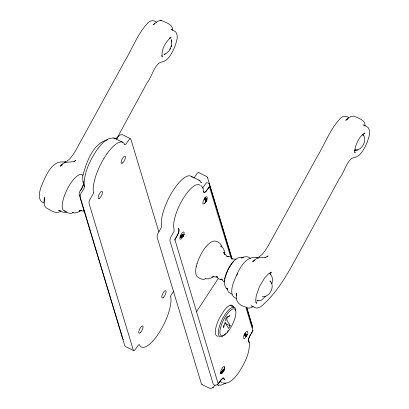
<?xml version="1.0" encoding="UTF-8"?>
<svg xmlns="http://www.w3.org/2000/svg" width="409" height="409" viewBox="0 0 409 409"><rect width="100%" height="100%" fill="white"/><g stroke="black" fill="none" stroke-linecap="round" stroke-linejoin="round"><path stroke-width="0.61" d="M204.73 203.232C205.896 202.455 205.451 200.098 204.715 198.999L204.658 197.982L205.732 197.736C206.479 198.835 206.913 201.202 205.747 201.974L205.732 197.736M252.864 330.472L252.798 330.84A1.938 0.644 -63.6 0 1 252.619 331.367L249.592 336.31A4.208 1.401 -63.6 0 0 249.255 337.036A4.376 1.457 -63.6 0 0 248.984 337.722A4.545 1.513 -63.6 0 0 248.519 340.232L248.969 342.466C247.363 338.105 251.203 334.173 252.859 330.472L245.697 306.719M224.715 254.326C224.694 251.279 223.774 247.261 220.62 246.049L221.443 246.545M224.745 279.976L224.669 281.607M223.713 325.344L223.703 327.604L224.751 322.946M79.055 193.217L101.197 267.057M221.995 372.988L221.146 373.371L224.74 368.126C224.73 370.201 223.012 372.497 221.146 373.371L220.395 372.722C222.568 371.939 224.505 369.48 224.551 367.205L224.137 367.267M206.182 201.709L205.747 201.974L206.121 198.36M245.216 333.775L247.511 334.741L245.216 333.775L244.193 334.301L244.388 335.477L246.693 336.464L244.388 335.477L245.114 335.82M206.192 201.289L205.747 201.974L206.182 198.518M205.747 201.974L206.187 198.876M83.155 174.536C81.728 176.939 84.392 188.13 83.012 181.294M196.223 266.632C195.579 269.863 194.981 273.718 197.041 276.596C199.52 278.278 202.665 280.559 205.655 278.672M224.924 278.907L225.103 277.844M83.175 174.398C86.846 161.478 92.986 143.559 107.506 139.806M84.372 186.172C84.791 190.446 78.339 193.702 80.297 198.375L124.725 345.523L125.594 346.592L133.268 350.406M224.229 368.555L224.551 367.205L224.572 368.023M197.041 263.59C200.037 255.359 204.071 246.376 211.836 241.668C215.727 239.572 221.3 242.828 221.852 247.092M79.903 195.937L79.98 195.65M271.806 283.749C273.289 280.104 272.455 276.203 269.879 273.355L270.415 274.337M196.187 266.77L197.066 263.488M225.262 277.251L227.516 270.942M79.53 192.184L79.433 192.716M206.821 200.594L207.286 198.616M80.578 190.614L82.306 187.521L83.538 184.05M183.779 234.935L183.922 234.582L180.211 235.732L180.497 236.883L183.334 236.607L183.074 235.119L183.922 234.582L184.04 234.868L181.836 235.308M82.531 187.143L83.155 185.773A5 1.667 -63.6 0 0 83.267 185.461M227.736 270.431L228.764 268.442M117.071 138.099L147.128 82.695C152.071 77.056 154.689 62.659 162.353 61.856C168.856 60.2 171.923 52.838 174.582 47.326C176.018 42.654 178.963 36.79 175.901 32.158C175.047 31.099 169.612 28.625 171.31 29.591M222.179 371.541L223.365 369.373M221.872 371.991L223.36 369.332M221.704 372.118L223.288 369.388M229.025 267.941L231.622 263.928M82.321 187.521L79.678 191.775A2.03 0.675 -63.6 0 0 79.576 192.051M103.932 158.401L106.831 153.973M116.539 139.178C117.465 136.974 119.811 133.983 122.588 134.776L130.261 138.59M173.651 291.075L171.059 295.201A1.8 0.598 -63.6 0 0 170.788 295.993L170.752 296.862M196.438 311.852L218.334 278.35M225.451 320.544L226.019 320.273L225.625 318.887L227.317 316.295L227.711 317.681L226.78 318.371C226.458 321.402 229.439 323.222 230.195 325.835L228.508 328.427C227.869 325.973 225.262 324.47 225.088 321.765M215.052 385.038L213.033 387.625M220.952 372.451L221.673 371.403M224.766 368.857L221.146 373.371L222.072 372.906M224.761 368.954L221.146 373.371L222.378 372.461M224.72 369.046L221.146 373.371L224.418 369.485M231.918 263.508L233.421 261.734M265.671 296.162L261.417 300.175L259.879 300.692L256.796 300.871L258.11 300.385M252.005 305.876C249.536 305.441 254.551 307.154 255.144 307.716C257.251 308.631 259.526 307.471 261.264 306.305C278.468 291.689 289.071 271.116 299.72 251.607L339.511 178.278C344.455 172.634 347.072 158.237 354.736 157.434C361.234 155.778 364.307 148.421 366.965 142.91C368.402 138.232 371.346 132.368 368.284 127.736C367.43 126.678 361.996 124.203 363.693 125.169M193.815 178.13L193.917 178.017A1.81 0.603 -63.6 0 0 194.219 177.613L197.455 173.063A4.775 1.59 -63.6 0 1 198.161 172.613L198.856 172.746M228.375 316.878L229.152 316.137M266.995 256.939L268.151 255.891L265.799 257.327M74.116 161.795L75.767 160.308C72.178 163.753 64.673 159.679 60.23 166.218L62.362 164.715L62.066 164.888M80.972 210.466C78.548 212.072 75.062 213.866 72.199 212.44L73.247 212.537M347.164 119.218L345.743 120.333C348.417 117.812 352.302 114.418 356.034 116.989C359.915 118.784 365.493 120.573 365.053 125.931M228.043 316.955L229.878 315.636L229.51 315.866M165.113 53.85L163.953 54.581C169.444 52.766 172.813 45.793 171.371 40.333L171.499 40.772L171.182 39.642L171.366 40.685M254.746 260.293L252.609 261.796C255.855 257.486 261.857 257.138 265.911 257.307L264.899 257.522M213.621 276.561C211.208 278.084 207.803 279.828 204.991 278.417L205.845 278.442M80.011 210.625L78.988 210.962L81.273 210.722L80.363 210.686L84.545 211.192M154.612 23.753L153.36 24.755C156.033 22.234 159.919 18.834 163.651 21.411C167.532 23.206 173.109 24.995 172.67 30.353M244.193 334.301L246.397 335.196L247.527 334.756L245.819 334.056M225.906 383.075L221.254 385.094L218.273 385.099M202.026 384.562L210.154 388.53L212.951 387.671M212.844 387.737L213.135 387.563M346.996 119.331L348.151 118.656M60.936 210.875C56.56 214.643 51.575 210.65 47.505 208.667C43.134 206.765 44.09 201.182 44.284 197.383L44.407 201.514M253.314 306.453C251.53 307.64 249.28 308.57 247.133 307.813M217.828 384.445L215.753 385.242L214.679 385.109M169.086 38.354L171.115 37.48L169.663 38.298L170.282 37.843C165.292 42.638 161.09 49.77 162.215 56.912L161.719 55.471M65.629 161.862L64.484 162.148L66.718 161.371L69.765 158.886L72.96 154.863L75.89 150.154L124.939 60.793C132.639 48.206 137.634 33.62 147.986 22.843C150.185 20.307 153.738 19.959 156.315 22.076M258.013 257.44L256.867 257.726L259.101 256.949L262.149 254.464L265.344 250.441L268.273 245.737L317.323 156.371C325.022 143.784 330.017 129.198 340.37 118.421C342.563 115.885 346.121 115.537 348.693 117.654M355.242 150.062L354.802 150.19C355.856 143.835 359.664 135.333 364.976 133.124L363.872 133.222M114.576 138.656L116.565 137.905L117.623 138.058M182.215 235.267L183.922 234.582L184.04 234.868M72.863 212.7C69.954 214.623 66.887 212.23 64.351 210.916M181.979 235.318L183.922 234.582M214.035 384.46L213.253 384.215L169.888 240.594L170.17 238.539A4.867 1.621 -63.6 0 1 170.533 237.547L173.983 231.525A2.572 0.854 -63.6 0 0 174.162 230.927L173.615 225.84A26.309 8.768 -63.6 0 1 182.987 198.861L185.507 194.996A26.309 8.768 -63.6 0 1 200.093 185.318M202.225 384.373L201.479 384.112L157.046 236.949L157.327 234.894A4.867 1.621 -63.6 0 1 157.69 233.907L161.258 227.752A2.95 0.982 -63.6 0 0 161.463 227.067L161.535 226.289A30.205 10.067 -63.6 0 1 172.041 192.24L174.929 187.803A30.2 10.067 -63.6 0 1 192.322 177.414M262.384 296.53C269.828 297.573 275.482 286.009 269.991 280.804L270.4 282.184M66.846 211.908L64.934 212.46L63.18 212.297L58.594 210.195L59.622 210.298M211.785 276.939L214.071 276.694M242.772 257.552L241.463 258.084C244.27 256.448 247.701 255.927 250.328 258.34M181.172 235.17L182.271 234.935M180.211 235.732L183.074 235.119M183.252 236.295L180.497 236.883L181.248 237.036M227.987 256.484L226.744 256.719M221.059 279.526L222.302 279.291L221.289 279.015L224.188 282.011M181.545 236.99L180.497 236.883L183.36 236.555L180.497 236.883L181.31 237.036M183.334 236.607L180.497 236.883L183.104 236.653M236.003 259.224L231.704 258.841M357.021 150.057C362.926 148.866 367.558 139.06 362.732 134.285L362.988 134.99M355.334 150.129C353.928 149.689 355.344 152.981 354.869 152.214L355.165 152.71L354.68 151.969M64.576 162.122C51.386 159.628 45.072 177.567 40.987 187.194C39.33 192.164 37.224 201.202 44.279 202.961M256.959 257.701C243.769 255.206 237.455 273.146 233.365 282.772C231.714 287.742 229.607 296.786 236.663 298.539M355.385 150.123L357.123 150.047M356.597 150.077L357.532 150.031M270.247 272.338L271.499 272.205L268.478 273.815L264.766 277.772L259.536 286.438L256.238 295.712L255.707 300.472L255.927 302.123L256.566 303.345L255.957 302.394M160.052 20.501L161.223 20.45M228.611 256.509L229.827 256.842M218.554 278.739L220.436 279.5M227.752 256.479L228.856 256.515M220.19 279.495L221.295 279.531M213.161 276.663L217.343 277.169M114.004 138.058C106.396 137.322 100.9 144.556 96.826 150.011C90.077 160.267 84.131 172.061 84.157 184.602M218.14 383.668L218.365 383.611A2.03 0.675 -63.6 0 0 218.59 383.448L222.516 378.253A5.015 1.672 -63.6 0 1 223.268 377.936L223.738 378.126L224.505 379.91L223.513 377.993L221.31 379.511L218.125 383.657L174.868 239.551A2.03 0.675 -63.6 0 1 175.021 239.142L178.493 233.14A5 1.667 -63.6 0 0 179.014 231.376L178.656 228.053C180.241 232.399 176.427 236.356 174.766 240.047L174.771 240.083M114.5 138.232L122.521 142.163M217.107 384.644L217.777 384.925M113.656 137.94L114.847 138.349M222.9 382.993C229.74 384.429 234.924 377.722 238.529 372.86C244.362 363.708 250.257 353.049 249.275 341.858M217.435 384.808L218.621 385.217M245.942 334.112L247.333 334.634M246.499 336.382L244.388 335.477L246.678 336.449L244.388 335.477L245.293 335.896M246.126 334.184L247.327 334.674M244.388 335.477L246.693 336.464M244.694 306.673C237.92 304.976 234.991 299.705 236.663 292.962L236.55 295.886L236.535 295.395M199.014 172.746L206.693 176.56L207.429 177.307M208.212 183.063L209.275 183.973M191.274 176.32L199.255 180.338M231.985 294.199L228.447 292.098L226.954 288.197L227.45 289.291M230.175 305.313L234.05 307.236M225.088 323.299L230.195 325.835M243.595 257.486C235.85 255.579 230.436 264.48 227.588 270.421C224.863 276.039 221.862 284.955 227.675 289.608M203.012 188.922C204.464 190.752 201.729 185.64 200.952 185.65M199.694 180.64L201.417 182.854L200.993 182.475M198.948 180.134L199.996 180.844M216.944 276.827L217.23 277.179L216.816 276.366L217.547 277.946M84.152 210.855L84.438 211.208L84.024 210.39L84.315 211.116M227.292 256.591L224.858 253.999L223.738 252.21L224.372 254.408M123.365 339.669L123.068 339.306M205.165 200.149L204.715 198.999L205.149 199.71M204.715 198.999L205.165 199.786M124.755 144.515L124.837 144.633A2.403 0.803 -63.6 0 0 125.425 144.546L125.819 144.188A1.81 0.603 -63.6 0 0 126.12 143.779L129.356 139.234A4.775 1.59 -63.6 0 1 130.057 138.784L130.814 139.04L158.835 231.857M220.165 380.825L220.717 381.837A26.314 8.768 -63.6 0 0 222.107 382.512M207.516 177.516L232.082 258.836M209.362 184.183L232.01 259.142M209.52 186.898L231.003 258.053M207.567 182.925L206.816 182.665A4.775 1.59 -63.6 0 0 206.116 183.114L202.89 187.557A1.575 0.527 -63.6 0 1 202.624 187.91M207.378 177.189L207.562 177.629M209.224 183.856L209.413 184.295M246.647 307.072L252.409 326.336M246.525 307.215L252.767 327.9M101.381 267.665L122.879 338.862M84.182 184.812L84.377 186.228M171.729 41.565L171.785 42.035M93.431 192.455L93.359 193.232A2.95 0.982 -63.6 0 1 93.155 193.917L89.591 200.073A4.867 1.621 -63.6 0 0 89.228 201.064L88.947 203.12L133.375 350.278L134.285 350.462A4.806 1.6 -63.6 0 0 134.822 350.089L138.487 344.986A1.876 0.624 -63.6 0 1 139.019 344.582L139.428 344.807A29.862 9.949 -63.6 0 0 142.174 347.292A30.286 10.092 -63.6 0 0 157.358 335.354L160.251 330.917A30.205 10.067 -63.6 0 0 170.742 296.883M246.397 335.196L246.504 336.336M362.962 134.893L363.018 135.491M247.874 332.9L247.895 333.611M204.658 197.982L204.664 199.239M225.819 333.504A16.299 5.429 -63.6 0 1 218.355 331.898A16.299 5.429 -63.6 0 1 227.164 311.673A16.299 5.429 -63.6 0 1 235.778 310.635M228.212 330.569A16.299 5.429 -63.6 0 1 227.527 331.484M205.548 202.128A4.034 1.345 -63.6 0 1 202.869 203.304A4.034 1.345 -63.6 0 1 205.037 197.818A4.034 1.345 -63.6 0 1 207.153 198.074M183.283 236.008A4.034 1.345 -63.6 0 1 179.853 238.636A4.034 1.345 -63.6 0 1 182.659 232.384A4.034 1.345 -63.6 0 1 183.498 235.533M245.334 337.783A4.034 1.345 -63.6 0 1 243.503 337.205A4.034 1.345 -63.6 0 1 245.947 332.062A4.034 1.345 -63.6 0 1 247.777 332.64M247.343 334.373A4.034 1.345 -63.6 0 1 246.443 336.259M246.177 336.694A4.034 1.345 -63.6 0 1 245.615 337.461M221.514 373.683A4.034 1.345 -63.6 0 1 220.758 371.178A4.034 1.345 -63.6 0 1 223.718 366.648A4.034 1.345 -63.6 0 1 224.475 369.153M222.874 372.338A4.034 1.345 -63.6 0 1 222.307 373.028M233.401 307.057A17.137 5.711 -63.6 0 0 224.014 310.635L219.004 318.933A17.137 5.711 -63.6 0 0 218.37 336.172M236.775 275.262A20.164 6.718 -63.6 0 1 237.527 273.739M106.831 153.983A30.2 10.067 -63.6 0 1 124.745 144.53M93.467 192.404A30.2 10.067 -63.6 0 1 103.958 158.38M83.615 184.29A5 1.667 -63.6 0 1 83.37 185.159M65.271 211.024A20.164 6.718 -63.6 0 1 66.81 190.083A20.164 6.718 -63.6 0 1 82.746 175.287M171.478 45.368L171.08 46.514L171.478 45.368M170.292 48.543L169.95 49.172L170.297 48.559M231.397 258.35L231.187 258.672L231.397 258.35M208.713 187.445L205.891 191.57A4.208 1.401 -63.6 0 1 205.272 192.184A4.376 1.457 -63.6 0 1 204.909 192.44A4.545 1.513 -63.6 0 1 203.876 192.383L203.12 190.609L204.193 192.578L206.34 190.983L209.388 186.857A1.938 0.644 -63.6 0 0 209.05 187.056L208.713 187.445M355.84 150.103L354.874 150.149L355.84 150.103M84.397 186.376L84.351 186.013L84.397 186.376M227.297 332.384A14.934 4.974 -63.6 0 0 235.129 309.444A14.934 4.974 -63.6 0 0 221.31 325.257A14.934 4.974 -63.6 0 0 227.297 332.384M122.71 162.889A4.034 1.345 -63.6 0 0 125.384 156.55A4.034 1.345 -63.6 0 0 121.785 159.827A4.034 1.345 -63.6 0 0 122.71 162.889M99.684 198.135A4.034 1.345 -63.6 0 0 102.362 191.795A4.034 1.345 -63.6 0 0 98.758 195.067A4.034 1.345 -63.6 0 0 99.684 198.135M163.339 297.455A4.034 1.345 -63.6 0 0 166.013 291.116A4.034 1.345 -63.6 0 0 162.409 294.388A4.034 1.345 -63.6 0 0 163.339 297.455M140.313 332.701A4.034 1.345 -63.6 0 0 142.986 326.362A4.034 1.345 -63.6 0 0 139.387 329.634A4.034 1.345 -63.6 0 0 140.313 332.701"/></g></svg>
